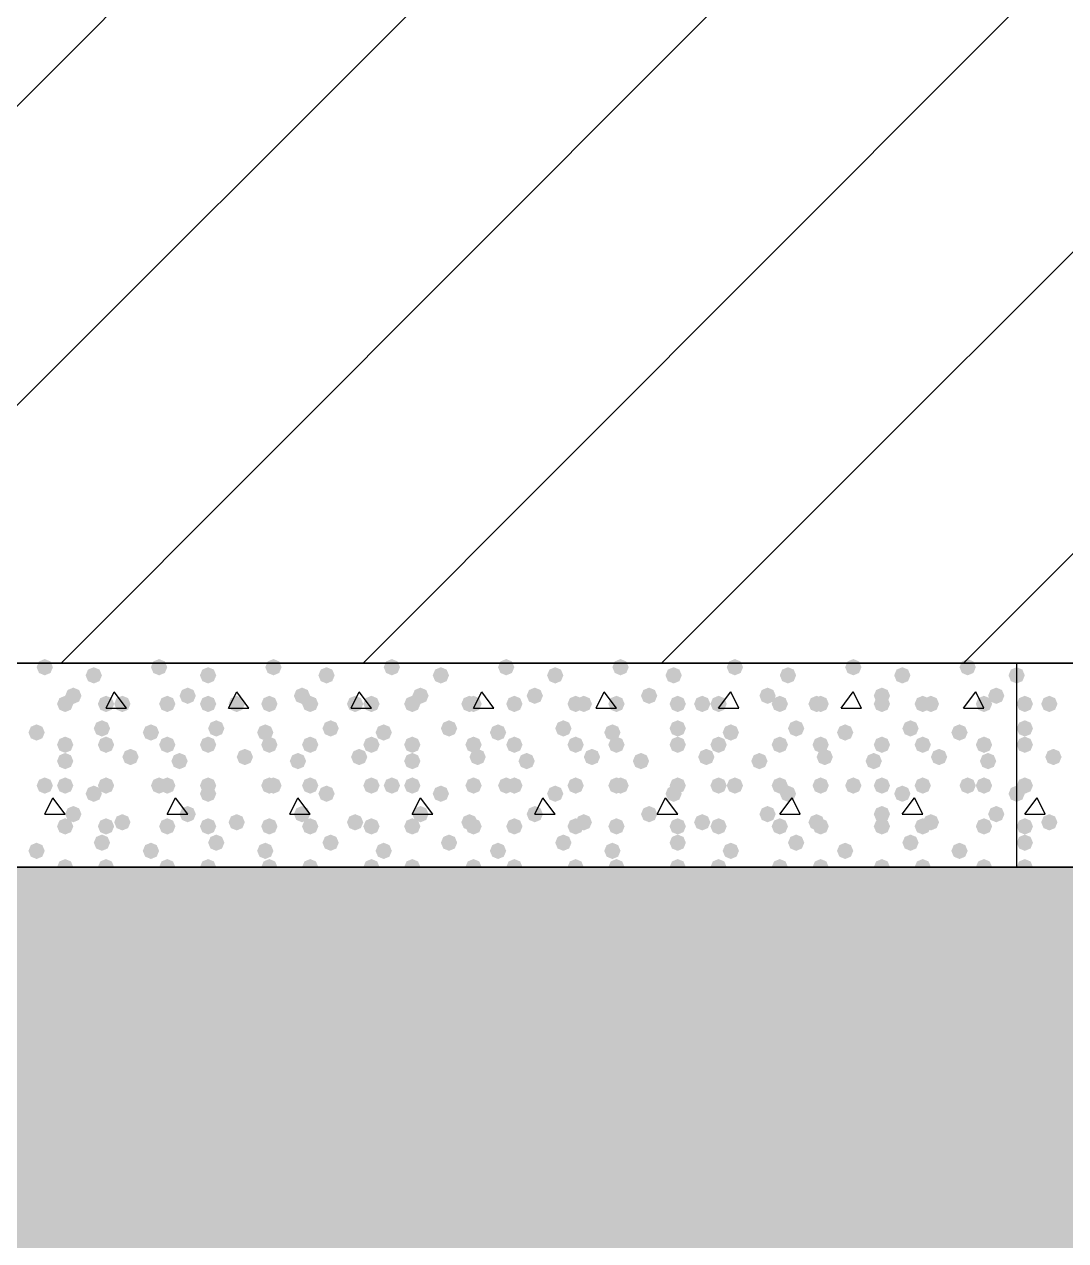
# Model space of a CAD drawing. Header units: millimetres. Extents: x 0 to 420, y 0 to 297.
# Drawn here: x 119.97 to 130.77, y 138.75 to 151.36 of the extents above; entities that cross this region are included whole.
import ezdxf

# ---------------------------------------------------------------- set-up
doc = ezdxf.new("R2010")
doc.units = ezdxf.units.MM
doc.layers.get('0').update_dxf_attribs({"linetype": 'CONTINUOUS'})

msp = doc.modelspace()

# ---------------------------------------------------------------- hatches: boundary and pattern name
at = {"true_color": 0x000008}
for points in [[(120.269, 144.695333), (120.244129, 144.635537), (120.184333, 144.610667), (120.124538, 144.635537), (120.099667, 144.695333), (120.124537, 144.755129), (120.184333, 144.78), (120.244129, 144.755129)], [(121.454333, 144.695333), (121.429462, 144.635537), (121.369667, 144.610667), (121.309871, 144.635537), (121.285, 144.695333), (121.309871, 144.755129), (121.369667, 144.78), (121.429462, 144.755129)], [(122.639667, 144.695333), (122.614796, 144.635537), (122.555, 144.610667), (122.495204, 144.635537), (122.470333, 144.695333), (122.495204, 144.755129), (122.555, 144.78), (122.614796, 144.755129)], [(123.867333, 144.695333), (123.842463, 144.635537), (123.782667, 144.610667), (123.722871, 144.635537), (123.698, 144.695333), (123.722871, 144.755129), (123.782667, 144.78), (123.842462, 144.755129)], [(125.052667, 144.695333), (125.027796, 144.635537), (124.968, 144.610667), (124.908204, 144.635537), (124.883333, 144.695333), (124.908204, 144.755129), (124.968, 144.78), (125.027796, 144.755129)], [(126.238, 144.695333), (126.213129, 144.635537), (126.153333, 144.610667), (126.093538, 144.635537), (126.068667, 144.695333), (126.093537, 144.755129), (126.153333, 144.78), (126.213129, 144.755129)], [(127.423333, 144.695333), (127.398463, 144.635537), (127.338667, 144.610667), (127.278871, 144.635537), (127.254, 144.695333), (127.278871, 144.755129), (127.338667, 144.78), (127.398462, 144.755129)], [(128.651, 144.695333), (128.626129, 144.635537), (128.566333, 144.610667), (128.506537, 144.635537), (128.481667, 144.695333), (128.506537, 144.755129), (128.566333, 144.78), (128.626129, 144.755129)], [(129.836333, 144.695333), (129.811463, 144.635537), (129.751667, 144.610667), (129.691871, 144.635537), (129.667, 144.695333), (129.691871, 144.755129), (129.751667, 144.78), (129.811462, 144.755129)], [(120.777, 144.610667), (120.752129, 144.550871), (120.692333, 144.526), (120.632538, 144.550871), (120.607667, 144.610667), (120.632537, 144.670462), (120.692333, 144.695333), (120.752129, 144.670463)], [(121.962333, 144.610667), (121.937463, 144.550871), (121.877667, 144.526), (121.817871, 144.550871), (121.793, 144.610667), (121.817871, 144.670462), (121.877667, 144.695333), (121.937462, 144.670463)], [(123.19, 144.610667), (123.165129, 144.550871), (123.105333, 144.526), (123.045538, 144.550871), (123.020667, 144.610667), (123.045537, 144.670462), (123.105333, 144.695333), (123.165129, 144.670463)], [(124.375333, 144.610667), (124.350463, 144.550871), (124.290667, 144.526), (124.230871, 144.550871), (124.206, 144.610667), (124.230871, 144.670462), (124.290667, 144.695333), (124.350462, 144.670463)], [(125.560667, 144.610667), (125.535796, 144.550871), (125.476, 144.526), (125.416204, 144.550871), (125.391333, 144.610667), (125.416204, 144.670462), (125.476, 144.695333), (125.535796, 144.670463)], [(126.788333, 144.610667), (126.763463, 144.550871), (126.703667, 144.526), (126.643871, 144.550871), (126.619, 144.610667), (126.643871, 144.670462), (126.703667, 144.695333), (126.763462, 144.670463)], [(127.973667, 144.610667), (127.948796, 144.550871), (127.889, 144.526), (127.829204, 144.550871), (127.804333, 144.610667), (127.829204, 144.670462), (127.889, 144.695333), (127.948796, 144.670463)], [(129.159, 144.610667), (129.134129, 144.550871), (129.074333, 144.526), (129.014538, 144.550871), (128.989667, 144.610667), (129.014537, 144.670462), (129.074333, 144.695333), (129.134129, 144.670463)], [(120.565333, 144.399), (120.540463, 144.339204), (120.480667, 144.314333), (120.420871, 144.339204), (120.396, 144.399), (120.420871, 144.458796), (120.480667, 144.483667), (120.540462, 144.458796)], [(121.750667, 144.399), (121.725796, 144.339204), (121.666, 144.314333), (121.606204, 144.339204), (121.581333, 144.399), (121.606204, 144.458796), (121.666, 144.483667), (121.725796, 144.458796)], [(122.936, 144.399), (122.911129, 144.339204), (122.851333, 144.314333), (122.791537, 144.339204), (122.766667, 144.399), (122.791537, 144.458796), (122.851333, 144.483667), (122.911129, 144.458796)], [(124.163667, 144.399), (124.138796, 144.339204), (124.079, 144.314333), (124.019204, 144.339204), (123.994333, 144.399), (124.019204, 144.458796), (124.079, 144.483667), (124.138796, 144.458796)], [(125.349, 144.399), (125.324129, 144.339204), (125.264333, 144.314333), (125.204538, 144.339204), (125.179667, 144.399), (125.204537, 144.458796), (125.264333, 144.483667), (125.324129, 144.458796)], [(126.534333, 144.399), (126.509462, 144.339204), (126.449667, 144.314333), (126.389871, 144.339204), (126.365, 144.399), (126.389871, 144.458796), (126.449667, 144.483667), (126.509462, 144.458796)], [(127.762, 144.399), (127.737129, 144.339204), (127.677333, 144.314333), (127.617538, 144.339204), (127.592667, 144.399), (127.617537, 144.458796), (127.677333, 144.483667), (127.737129, 144.458796)], [(128.947333, 144.399), (128.922463, 144.339204), (128.862667, 144.314333), (128.802871, 144.339204), (128.778, 144.399), (128.802871, 144.458796), (128.862667, 144.483667), (128.922462, 144.458796)], [(130.132667, 144.399), (130.107796, 144.339204), (130.048, 144.314333), (129.988204, 144.339204), (129.963333, 144.399), (129.988204, 144.458796), (130.048, 144.483667), (130.107796, 144.458796)], [(120.480667, 144.314333), (120.455796, 144.254537), (120.396, 144.229667), (120.336204, 144.254537), (120.311333, 144.314333), (120.336204, 144.374129), (120.396, 144.399), (120.455796, 144.374129)], [(120.904, 144.314333), (120.879129, 144.254537), (120.819333, 144.229667), (120.759538, 144.254537), (120.734667, 144.314333), (120.759537, 144.374129), (120.819333, 144.399), (120.879129, 144.374129)], [(121.073333, 144.314333), (121.048463, 144.254537), (120.988667, 144.229667), (120.928871, 144.254537), (120.904, 144.314333), (120.928871, 144.374129), (120.988667, 144.399), (121.048462, 144.374129)], [(121.539, 144.314333), (121.514129, 144.254537), (121.454333, 144.229667), (121.394538, 144.254537), (121.369667, 144.314333), (121.394537, 144.374129), (121.454333, 144.399), (121.514129, 144.374129)], [(121.962333, 144.314333), (121.937463, 144.254537), (121.877667, 144.229667), (121.817871, 144.254537), (121.793, 144.314333), (121.817871, 144.374129), (121.877667, 144.399), (121.937462, 144.374129)], [(122.258667, 144.314333), (122.233796, 144.254537), (122.174, 144.229667), (122.114204, 144.254537), (122.089333, 144.314333), (122.114204, 144.374129), (122.174, 144.399), (122.233796, 144.374129)], [(122.597333, 144.314333), (122.572463, 144.254537), (122.512667, 144.229667), (122.452871, 144.254537), (122.428, 144.314333), (122.452871, 144.374129), (122.512667, 144.399), (122.572462, 144.374129)], [(123.020667, 144.314333), (122.995796, 144.254537), (122.936, 144.229667), (122.876204, 144.254537), (122.851333, 144.314333), (122.876204, 144.374129), (122.936, 144.399), (122.995796, 144.374129)], [(123.486333, 144.314333), (123.461463, 144.254537), (123.401667, 144.229667), (123.341871, 144.254537), (123.317, 144.314333), (123.341871, 144.374129), (123.401667, 144.399), (123.461462, 144.374129)], [(123.655667, 144.314333), (123.630796, 144.254537), (123.571, 144.229667), (123.511204, 144.254537), (123.486333, 144.314333), (123.511204, 144.374129), (123.571, 144.399), (123.630796, 144.374129)], [(124.079, 144.314333), (124.054129, 144.254537), (123.994333, 144.229667), (123.934538, 144.254537), (123.909667, 144.314333), (123.934537, 144.374129), (123.994333, 144.399), (124.054129, 144.374129)], [(124.671667, 144.314333), (124.646796, 144.254537), (124.587, 144.229667), (124.527204, 144.254537), (124.502333, 144.314333), (124.527204, 144.374129), (124.587, 144.399), (124.646796, 144.374129)], [(124.714, 144.314333), (124.689129, 144.254537), (124.629333, 144.229667), (124.569538, 144.254537), (124.544667, 144.314333), (124.569537, 144.374129), (124.629333, 144.399), (124.689129, 144.374129)], [(125.137333, 144.314333), (125.112463, 144.254537), (125.052667, 144.229667), (124.992871, 144.254537), (124.968, 144.314333), (124.992871, 144.374129), (125.052667, 144.399), (125.112462, 144.374129)], [(125.772333, 144.314333), (125.747463, 144.254537), (125.687667, 144.229667), (125.627871, 144.254537), (125.603, 144.314333), (125.627871, 144.374129), (125.687667, 144.399), (125.747462, 144.374129)], [(125.857, 144.314333), (125.832129, 144.254537), (125.772333, 144.229667), (125.712538, 144.254537), (125.687667, 144.314333), (125.712537, 144.374129), (125.772333, 144.399), (125.832129, 144.374129)], [(126.195667, 144.314333), (126.170796, 144.254537), (126.111, 144.229667), (126.051204, 144.254537), (126.026333, 144.314333), (126.051204, 144.374129), (126.111, 144.399), (126.170796, 144.374129)], [(126.830667, 144.314333), (126.805796, 144.254537), (126.746, 144.229667), (126.686204, 144.254537), (126.661333, 144.314333), (126.686204, 144.374129), (126.746, 144.399), (126.805796, 144.374129)], [(127.084667, 144.314333), (127.059796, 144.254537), (127, 144.229667), (126.940204, 144.254537), (126.915333, 144.314333), (126.940204, 144.374129), (127, 144.399), (127.059796, 144.374129)], [(127.254, 144.314333), (127.229129, 144.254537), (127.169333, 144.229667), (127.109538, 144.254537), (127.084667, 144.314333), (127.109537, 144.374129), (127.169333, 144.399), (127.229129, 144.374129)], [(127.889, 144.314333), (127.864129, 144.254537), (127.804333, 144.229667), (127.744538, 144.254537), (127.719667, 144.314333), (127.744537, 144.374129), (127.804333, 144.399), (127.864129, 144.374129)], [(128.27, 144.314333), (128.245129, 144.254537), (128.185333, 144.229667), (128.125538, 144.254537), (128.100667, 144.314333), (128.125537, 144.374129), (128.185333, 144.399), (128.245129, 144.374129)], [(128.312333, 144.314333), (128.287463, 144.254537), (128.227667, 144.229667), (128.167871, 144.254537), (128.143, 144.314333), (128.167871, 144.374129), (128.227667, 144.399), (128.287462, 144.374129)], [(128.947333, 144.314333), (128.922463, 144.254537), (128.862667, 144.229667), (128.802871, 144.254537), (128.778, 144.314333), (128.802871, 144.374129), (128.862667, 144.399), (128.922462, 144.374129)], [(129.370667, 144.314333), (129.345796, 144.254537), (129.286, 144.229667), (129.226204, 144.254537), (129.201333, 144.314333), (129.226204, 144.374129), (129.286, 144.399), (129.345796, 144.374129)], [(129.455333, 144.314333), (129.430463, 144.254537), (129.370667, 144.229667), (129.310871, 144.254537), (129.286, 144.314333), (129.310871, 144.374129), (129.370667, 144.399), (129.430462, 144.374129)], [(130.005667, 144.314333), (129.980796, 144.254537), (129.921, 144.229667), (129.861204, 144.254537), (129.836333, 144.314333), (129.861204, 144.374129), (129.921, 144.399), (129.980796, 144.374129)], [(120.184333, 144.018), (120.159462, 143.958204), (120.099667, 143.933333), (120.039871, 143.958204), (120.015, 144.018), (120.039871, 144.077796), (120.099667, 144.102667), (120.159462, 144.077796)], [(120.861667, 144.060333), (120.836796, 144.000537), (120.777, 143.975667), (120.717204, 144.000537), (120.692333, 144.060333), (120.717204, 144.120129), (120.777, 144.145), (120.836796, 144.120129)], [(121.369667, 144.018), (121.344796, 143.958204), (121.285, 143.933333), (121.225204, 143.958204), (121.200333, 144.018), (121.225204, 144.077796), (121.285, 144.102667), (121.344796, 144.077796)], [(122.047, 144.060333), (122.022129, 144.000537), (121.962333, 143.975667), (121.902538, 144.000537), (121.877667, 144.060333), (121.902537, 144.120129), (121.962333, 144.145), (122.022129, 144.120129)], [(122.555, 144.018), (122.530129, 143.958204), (122.470333, 143.933333), (122.410538, 143.958204), (122.385667, 144.018), (122.410537, 144.077796), (122.470333, 144.102667), (122.530129, 144.077796)], [(123.232333, 144.060333), (123.207463, 144.000537), (123.147667, 143.975667), (123.087871, 144.000537), (123.063, 144.060333), (123.087871, 144.120129), (123.147667, 144.145), (123.207462, 144.120129)], [(123.782667, 144.018), (123.757796, 143.958204), (123.698, 143.933333), (123.638204, 143.958204), (123.613333, 144.018), (123.638204, 144.077796), (123.698, 144.102667), (123.757796, 144.077796)], [(124.46, 144.060333), (124.435129, 144.000537), (124.375333, 143.975667), (124.315538, 144.000537), (124.290667, 144.060333), (124.315537, 144.120129), (124.375333, 144.145), (124.435129, 144.120129)], [(124.968, 144.018), (124.943129, 143.958204), (124.883333, 143.933333), (124.823537, 143.958204), (124.798667, 144.018), (124.823537, 144.077796), (124.883333, 144.102667), (124.943129, 144.077796)], [(125.645333, 144.060333), (125.620463, 144.000537), (125.560667, 143.975667), (125.500871, 144.000537), (125.476, 144.060333), (125.500871, 144.120129), (125.560667, 144.145), (125.620462, 144.120129)], [(126.153333, 144.018), (126.128463, 143.958204), (126.068667, 143.933333), (126.008871, 143.958204), (125.984, 144.018), (126.008871, 144.077796), (126.068667, 144.102667), (126.128462, 144.077796)], [(126.830667, 144.060333), (126.805796, 144.000537), (126.746, 143.975667), (126.686204, 144.000537), (126.661333, 144.060333), (126.686204, 144.120129), (126.746, 144.145), (126.805796, 144.120129)], [(127.381, 144.018), (127.356129, 143.958204), (127.296333, 143.933333), (127.236537, 143.958204), (127.211667, 144.018), (127.236537, 144.077796), (127.296333, 144.102667), (127.356129, 144.077796)], [(128.058333, 144.060333), (128.033463, 144.000537), (127.973667, 143.975667), (127.913871, 144.000537), (127.889, 144.060333), (127.913871, 144.120129), (127.973667, 144.145), (128.033462, 144.120129)], [(128.566333, 144.018), (128.541462, 143.958204), (128.481667, 143.933333), (128.421871, 143.958204), (128.397, 144.018), (128.421871, 144.077796), (128.481667, 144.102667), (128.541462, 144.077796)], [(129.243667, 144.060333), (129.218796, 144.000537), (129.159, 143.975667), (129.099204, 144.000537), (129.074333, 144.060333), (129.099204, 144.120129), (129.159, 144.145), (129.218796, 144.120129)], [(129.751667, 144.018), (129.726796, 143.958204), (129.667, 143.933333), (129.607204, 143.958204), (129.582333, 144.018), (129.607204, 144.077796), (129.667, 144.102667), (129.726796, 144.077796)], [(120.480667, 143.891), (120.455796, 143.831204), (120.396, 143.806333), (120.336204, 143.831204), (120.311333, 143.891), (120.336204, 143.950796), (120.396, 143.975667), (120.455796, 143.950796)], [(120.904, 143.891), (120.879129, 143.831204), (120.819333, 143.806333), (120.759538, 143.831204), (120.734667, 143.891), (120.759537, 143.950796), (120.819333, 143.975667), (120.879129, 143.950796)], [(121.539, 143.891), (121.514129, 143.831204), (121.454333, 143.806333), (121.394538, 143.831204), (121.369667, 143.891), (121.394537, 143.950796), (121.454333, 143.975667), (121.514129, 143.950796)], [(121.962333, 143.891), (121.937463, 143.831204), (121.877667, 143.806333), (121.817871, 143.831204), (121.793, 143.891), (121.817871, 143.950796), (121.877667, 143.975667), (121.937462, 143.950796)], [(122.597333, 143.891), (122.572463, 143.831204), (122.512667, 143.806333), (122.452871, 143.831204), (122.428, 143.891), (122.452871, 143.950796), (122.512667, 143.975667), (122.572462, 143.950796)], [(123.020667, 143.891), (122.995796, 143.831204), (122.936, 143.806333), (122.876204, 143.831204), (122.851333, 143.891), (122.876204, 143.950796), (122.936, 143.975667), (122.995796, 143.950796)], [(123.655667, 143.891), (123.630796, 143.831204), (123.571, 143.806333), (123.511204, 143.831204), (123.486333, 143.891), (123.511204, 143.950796), (123.571, 143.975667), (123.630796, 143.950796)], [(124.079, 143.891), (124.054129, 143.831204), (123.994333, 143.806333), (123.934538, 143.831204), (123.909667, 143.891), (123.934537, 143.950796), (123.994333, 143.975667), (124.054129, 143.950796)], [(124.714, 143.891), (124.689129, 143.831204), (124.629333, 143.806333), (124.569538, 143.831204), (124.544667, 143.891), (124.569537, 143.950796), (124.629333, 143.975667), (124.689129, 143.950796)], [(125.137333, 143.891), (125.112463, 143.831204), (125.052667, 143.806333), (124.992871, 143.831204), (124.968, 143.891), (124.992871, 143.950796), (125.052667, 143.975667), (125.112462, 143.950796)], [(125.772333, 143.891), (125.747463, 143.831204), (125.687667, 143.806333), (125.627871, 143.831204), (125.603, 143.891), (125.627871, 143.950796), (125.687667, 143.975667), (125.747462, 143.950796)], [(126.195667, 143.891), (126.170796, 143.831204), (126.111, 143.806333), (126.051204, 143.831204), (126.026333, 143.891), (126.051204, 143.950796), (126.111, 143.975667), (126.170796, 143.950796)], [(126.830667, 143.891), (126.805796, 143.831204), (126.746, 143.806333), (126.686204, 143.831204), (126.661333, 143.891), (126.686204, 143.950796), (126.746, 143.975667), (126.805796, 143.950796)], [(127.254, 143.891), (127.229129, 143.831204), (127.169333, 143.806333), (127.109538, 143.831204), (127.084667, 143.891), (127.109537, 143.950796), (127.169333, 143.975667), (127.229129, 143.950796)], [(127.889, 143.891), (127.864129, 143.831204), (127.804333, 143.806333), (127.744538, 143.831204), (127.719667, 143.891), (127.744537, 143.950796), (127.804333, 143.975667), (127.864129, 143.950796)], [(128.312333, 143.891), (128.287463, 143.831204), (128.227667, 143.806333), (128.167871, 143.831204), (128.143, 143.891), (128.167871, 143.950796), (128.227667, 143.975667), (128.287462, 143.950796)], [(128.947333, 143.891), (128.922463, 143.831204), (128.862667, 143.806333), (128.802871, 143.831204), (128.778, 143.891), (128.802871, 143.950796), (128.862667, 143.975667), (128.922462, 143.950796)], [(129.370667, 143.891), (129.345796, 143.831204), (129.286, 143.806333), (129.226204, 143.831204), (129.201333, 143.891), (129.226204, 143.950796), (129.286, 143.975667), (129.345796, 143.950796)], [(130.005667, 143.891), (129.980796, 143.831204), (129.921, 143.806333), (129.861204, 143.831204), (129.836333, 143.891), (129.861204, 143.950796), (129.921, 143.975667), (129.980796, 143.950796)], [(121.158, 143.764), (121.133129, 143.704204), (121.073333, 143.679333), (121.013538, 143.704204), (120.988667, 143.764), (121.013537, 143.823796), (121.073333, 143.848667), (121.133129, 143.823796)], [(122.343333, 143.764), (122.318463, 143.704204), (122.258667, 143.679333), (122.198871, 143.704204), (122.174, 143.764), (122.198871, 143.823796), (122.258667, 143.848667), (122.318462, 143.823796)], [(123.528667, 143.764), (123.503796, 143.704204), (123.444, 143.679333), (123.384204, 143.704204), (123.359333, 143.764), (123.384204, 143.823796), (123.444, 143.848667), (123.503796, 143.823796)], [(124.756333, 143.764), (124.731462, 143.704204), (124.671667, 143.679333), (124.611871, 143.704204), (124.587, 143.764), (124.611871, 143.823796), (124.671667, 143.848667), (124.731462, 143.823796)], [(125.941667, 143.764), (125.916796, 143.704204), (125.857, 143.679333), (125.797204, 143.704204), (125.772333, 143.764), (125.797204, 143.823796), (125.857, 143.848667), (125.916796, 143.823796)], [(127.127, 143.764), (127.102129, 143.704204), (127.042333, 143.679333), (126.982538, 143.704204), (126.957667, 143.764), (126.982537, 143.823796), (127.042333, 143.848667), (127.102129, 143.823796)], [(128.354667, 143.764), (128.329796, 143.704204), (128.27, 143.679333), (128.210204, 143.704204), (128.185333, 143.764), (128.210204, 143.823796), (128.27, 143.848667), (128.329796, 143.823796)], [(129.54, 143.764), (129.515129, 143.704204), (129.455333, 143.679333), (129.395537, 143.704204), (129.370667, 143.764), (129.395537, 143.823796), (129.455333, 143.848667), (129.515129, 143.823796)], [(120.480667, 143.721667), (120.455796, 143.661871), (120.396, 143.637), (120.336204, 143.661871), (120.311333, 143.721667), (120.336204, 143.781462), (120.396, 143.806333), (120.455796, 143.781463)], [(121.666, 143.721667), (121.641129, 143.661871), (121.581333, 143.637), (121.521537, 143.661871), (121.496667, 143.721667), (121.521537, 143.781462), (121.581333, 143.806333), (121.641129, 143.781463)], [(122.893667, 143.721667), (122.868796, 143.661871), (122.809, 143.637), (122.749204, 143.661871), (122.724333, 143.721667), (122.749204, 143.781462), (122.809, 143.806333), (122.868796, 143.781463)], [(124.079, 143.721667), (124.054129, 143.661871), (123.994333, 143.637), (123.934538, 143.661871), (123.909667, 143.721667), (123.934537, 143.781462), (123.994333, 143.806333), (124.054129, 143.781463)], [(125.264333, 143.721667), (125.239462, 143.661871), (125.179667, 143.637), (125.119871, 143.661871), (125.095, 143.721667), (125.119871, 143.781462), (125.179667, 143.806333), (125.239462, 143.781463)], [(126.449667, 143.721667), (126.424796, 143.661871), (126.365, 143.637), (126.305204, 143.661871), (126.280333, 143.721667), (126.305204, 143.781462), (126.365, 143.806333), (126.424796, 143.781463)], [(127.677333, 143.721667), (127.652463, 143.661871), (127.592667, 143.637), (127.532871, 143.661871), (127.508, 143.721667), (127.532871, 143.781462), (127.592667, 143.806333), (127.652462, 143.781463)], [(128.862667, 143.721667), (128.837796, 143.661871), (128.778, 143.637), (128.718204, 143.661871), (128.693333, 143.721667), (128.718204, 143.781462), (128.778, 143.806333), (128.837796, 143.781463)], [(130.048, 143.721667), (130.023129, 143.661871), (129.963333, 143.637), (129.903538, 143.661871), (129.878667, 143.721667), (129.903537, 143.781462), (129.963333, 143.806333), (130.023129, 143.781463)], [(120.269, 143.467667), (120.244129, 143.407871), (120.184333, 143.383), (120.124538, 143.407871), (120.099667, 143.467667), (120.124537, 143.527462), (120.184333, 143.552333), (120.244129, 143.527463)], [(120.480667, 143.467667), (120.455796, 143.407871), (120.396, 143.383), (120.336204, 143.407871), (120.311333, 143.467667), (120.336204, 143.527462), (120.396, 143.552333), (120.455796, 143.527463)], [(120.777, 143.383), (120.752129, 143.323204), (120.692333, 143.298333), (120.632538, 143.323204), (120.607667, 143.383), (120.632537, 143.442796), (120.692333, 143.467667), (120.752129, 143.442796)], [(120.904, 143.467667), (120.879129, 143.407871), (120.819333, 143.383), (120.759538, 143.407871), (120.734667, 143.467667), (120.759537, 143.527462), (120.819333, 143.552333), (120.879129, 143.527463)], [(121.454333, 143.467667), (121.429462, 143.407871), (121.369667, 143.383), (121.309871, 143.407871), (121.285, 143.467667), (121.309871, 143.527462), (121.369667, 143.552333), (121.429462, 143.527463)], [(121.539, 143.467667), (121.514129, 143.407871), (121.454333, 143.383), (121.394538, 143.407871), (121.369667, 143.467667), (121.394537, 143.527462), (121.454333, 143.552333), (121.514129, 143.527463)], [(121.962333, 143.467667), (121.937463, 143.407871), (121.877667, 143.383), (121.817871, 143.407871), (121.793, 143.467667), (121.817871, 143.527462), (121.877667, 143.552333), (121.937462, 143.527463)], [(121.962333, 143.383), (121.937463, 143.323204), (121.877667, 143.298333), (121.817871, 143.323204), (121.793, 143.383), (121.817871, 143.442796), (121.877667, 143.467667), (121.937462, 143.442796)], [(122.597333, 143.467667), (122.572463, 143.407871), (122.512667, 143.383), (122.452871, 143.407871), (122.428, 143.467667), (122.452871, 143.527462), (122.512667, 143.552333), (122.572462, 143.527463)], [(122.639667, 143.467667), (122.614796, 143.407871), (122.555, 143.383), (122.495204, 143.407871), (122.470333, 143.467667), (122.495204, 143.527462), (122.555, 143.552333), (122.614796, 143.527463)], [(123.020667, 143.467667), (122.995796, 143.407871), (122.936, 143.383), (122.876204, 143.407871), (122.851333, 143.467667), (122.876204, 143.527462), (122.936, 143.552333), (122.995796, 143.527463)], [(123.19, 143.383), (123.165129, 143.323204), (123.105333, 143.298333), (123.045538, 143.323204), (123.020667, 143.383), (123.045537, 143.442796), (123.105333, 143.467667), (123.165129, 143.442796)], [(123.655667, 143.467667), (123.630796, 143.407871), (123.571, 143.383), (123.511204, 143.407871), (123.486333, 143.467667), (123.511204, 143.527462), (123.571, 143.552333), (123.630796, 143.527463)], [(123.867333, 143.467667), (123.842463, 143.407871), (123.782667, 143.383), (123.722871, 143.407871), (123.698, 143.467667), (123.722871, 143.527462), (123.782667, 143.552333), (123.842462, 143.527463)], [(124.079, 143.467667), (124.054129, 143.407871), (123.994333, 143.383), (123.934538, 143.407871), (123.909667, 143.467667), (123.934537, 143.527462), (123.994333, 143.552333), (124.054129, 143.527463)], [(124.375333, 143.383), (124.350463, 143.323204), (124.290667, 143.298333), (124.230871, 143.323204), (124.206, 143.383), (124.230871, 143.442796), (124.290667, 143.467667), (124.350462, 143.442796)], [(124.714, 143.467667), (124.689129, 143.407871), (124.629333, 143.383), (124.569538, 143.407871), (124.544667, 143.467667), (124.569537, 143.527462), (124.629333, 143.552333), (124.689129, 143.527463)], [(125.052667, 143.467667), (125.027796, 143.407871), (124.968, 143.383), (124.908204, 143.407871), (124.883333, 143.467667), (124.908204, 143.527462), (124.968, 143.552333), (125.027796, 143.527463)], [(125.137333, 143.467667), (125.112463, 143.407871), (125.052667, 143.383), (124.992871, 143.407871), (124.968, 143.467667), (124.992871, 143.527462), (125.052667, 143.552333), (125.112462, 143.527463)], [(125.560667, 143.383), (125.535796, 143.323204), (125.476, 143.298333), (125.416204, 143.323204), (125.391333, 143.383), (125.416204, 143.442796), (125.476, 143.467667), (125.535796, 143.442796)], [(125.772333, 143.467667), (125.747463, 143.407871), (125.687667, 143.383), (125.627871, 143.407871), (125.603, 143.467667), (125.627871, 143.527462), (125.687667, 143.552333), (125.747462, 143.527463)], [(126.195667, 143.467667), (126.170796, 143.407871), (126.111, 143.383), (126.051204, 143.407871), (126.026333, 143.467667), (126.051204, 143.527462), (126.111, 143.552333), (126.170796, 143.527463)], [(126.238, 143.467667), (126.213129, 143.407871), (126.153333, 143.383), (126.093538, 143.407871), (126.068667, 143.467667), (126.093537, 143.527462), (126.153333, 143.552333), (126.213129, 143.527463)], [(126.788333, 143.383), (126.763463, 143.323204), (126.703667, 143.298333), (126.643871, 143.323204), (126.619, 143.383), (126.643871, 143.442796), (126.703667, 143.467667), (126.763462, 143.442796)], [(126.830667, 143.467667), (126.805796, 143.407871), (126.746, 143.383), (126.686204, 143.407871), (126.661333, 143.467667), (126.686204, 143.527462), (126.746, 143.552333), (126.805796, 143.527463)], [(127.254, 143.467667), (127.229129, 143.407871), (127.169333, 143.383), (127.109538, 143.407871), (127.084667, 143.467667), (127.109537, 143.527462), (127.169333, 143.552333), (127.229129, 143.527463)], [(127.423333, 143.467667), (127.398463, 143.407871), (127.338667, 143.383), (127.278871, 143.407871), (127.254, 143.467667), (127.278871, 143.527462), (127.338667, 143.552333), (127.398462, 143.527463)], [(127.889, 143.467667), (127.864129, 143.407871), (127.804333, 143.383), (127.744538, 143.407871), (127.719667, 143.467667), (127.744537, 143.527462), (127.804333, 143.552333), (127.864129, 143.527463)], [(127.973667, 143.383), (127.948796, 143.323204), (127.889, 143.298333), (127.829204, 143.323204), (127.804333, 143.383), (127.829204, 143.442796), (127.889, 143.467667), (127.948796, 143.442796)], [(128.312333, 143.467667), (128.287463, 143.407871), (128.227667, 143.383), (128.167871, 143.407871), (128.143, 143.467667), (128.167871, 143.527462), (128.227667, 143.552333), (128.287462, 143.527463)], [(128.651, 143.467667), (128.626129, 143.407871), (128.566333, 143.383), (128.506537, 143.407871), (128.481667, 143.467667), (128.506537, 143.527462), (128.566333, 143.552333), (128.626129, 143.527463)], [(128.947333, 143.467667), (128.922463, 143.407871), (128.862667, 143.383), (128.802871, 143.407871), (128.778, 143.467667), (128.802871, 143.527462), (128.862667, 143.552333), (128.922462, 143.527463)], [(129.159, 143.383), (129.134129, 143.323204), (129.074333, 143.298333), (129.014538, 143.323204), (128.989667, 143.383), (129.014537, 143.442796), (129.074333, 143.467667), (129.134129, 143.442796)], [(129.370667, 143.467667), (129.345796, 143.407871), (129.286, 143.383), (129.226204, 143.407871), (129.201333, 143.467667), (129.226204, 143.527462), (129.286, 143.552333), (129.345796, 143.527463)], [(129.836333, 143.467667), (129.811463, 143.407871), (129.751667, 143.383), (129.691871, 143.407871), (129.667, 143.467667), (129.691871, 143.527462), (129.751667, 143.552333), (129.811462, 143.527463)], [(130.005667, 143.467667), (129.980796, 143.407871), (129.921, 143.383), (129.861204, 143.407871), (129.836333, 143.467667), (129.861204, 143.527462), (129.921, 143.552333), (129.980796, 143.527463)], [(120.565333, 143.171333), (120.540463, 143.111537), (120.480667, 143.086667), (120.420871, 143.111537), (120.396, 143.171333), (120.420871, 143.231129), (120.480667, 143.256), (120.540462, 143.231129)], [(121.750667, 143.171333), (121.725796, 143.111537), (121.666, 143.086667), (121.606204, 143.111537), (121.581333, 143.171333), (121.606204, 143.231129), (121.666, 143.256), (121.725796, 143.231129)], [(122.936, 143.171333), (122.911129, 143.111537), (122.851333, 143.086667), (122.791537, 143.111537), (122.766667, 143.171333), (122.791537, 143.231129), (122.851333, 143.256), (122.911129, 143.231129)], [(124.163667, 143.171333), (124.138796, 143.111537), (124.079, 143.086667), (124.019204, 143.111537), (123.994333, 143.171333), (124.019204, 143.231129), (124.079, 143.256), (124.138796, 143.231129)], [(125.349, 143.171333), (125.324129, 143.111537), (125.264333, 143.086667), (125.204538, 143.111537), (125.179667, 143.171333), (125.204537, 143.231129), (125.264333, 143.256), (125.324129, 143.231129)], [(126.534333, 143.171333), (126.509462, 143.111537), (126.449667, 143.086667), (126.389871, 143.111537), (126.365, 143.171333), (126.389871, 143.231129), (126.449667, 143.256), (126.509462, 143.231129)], [(127.762, 143.171333), (127.737129, 143.111537), (127.677333, 143.086667), (127.617538, 143.111537), (127.592667, 143.171333), (127.617537, 143.231129), (127.677333, 143.256), (127.737129, 143.231129)], [(128.947333, 143.171333), (128.922463, 143.111537), (128.862667, 143.086667), (128.802871, 143.111537), (128.778, 143.171333), (128.802871, 143.231129), (128.862667, 143.256), (128.922462, 143.231129)], [(130.132667, 143.171333), (130.107796, 143.111537), (130.048, 143.086667), (129.988204, 143.111537), (129.963333, 143.171333), (129.988204, 143.231129), (130.048, 143.256), (130.107796, 143.231129)], [(120.480667, 143.044333), (120.455796, 142.984537), (120.396, 142.959667), (120.336204, 142.984537), (120.311333, 143.044333), (120.336204, 143.104129), (120.396, 143.129), (120.455796, 143.104129)], [(120.904, 143.044333), (120.879129, 142.984537), (120.819333, 142.959667), (120.759538, 142.984537), (120.734667, 143.044333), (120.759537, 143.104129), (120.819333, 143.129), (120.879129, 143.104129)], [(121.073333, 143.086667), (121.048463, 143.026871), (120.988667, 143.002), (120.928871, 143.026871), (120.904, 143.086667), (120.928871, 143.146462), (120.988667, 143.171333), (121.048462, 143.146463)], [(121.539, 143.044333), (121.514129, 142.984537), (121.454333, 142.959667), (121.394538, 142.984537), (121.369667, 143.044333), (121.394537, 143.104129), (121.454333, 143.129), (121.514129, 143.104129)], [(121.962333, 143.044333), (121.937463, 142.984537), (121.877667, 142.959667), (121.817871, 142.984537), (121.793, 143.044333), (121.817871, 143.104129), (121.877667, 143.129), (121.937462, 143.104129)], [(122.258667, 143.086667), (122.233796, 143.026871), (122.174, 143.002), (122.114204, 143.026871), (122.089333, 143.086667), (122.114204, 143.146462), (122.174, 143.171333), (122.233796, 143.146463)], [(122.597333, 143.044333), (122.572463, 142.984537), (122.512667, 142.959667), (122.452871, 142.984537), (122.428, 143.044333), (122.452871, 143.104129), (122.512667, 143.129), (122.572462, 143.104129)], [(123.020667, 143.044333), (122.995796, 142.984537), (122.936, 142.959667), (122.876204, 142.984537), (122.851333, 143.044333), (122.876204, 143.104129), (122.936, 143.129), (122.995796, 143.104129)], [(123.486333, 143.086667), (123.461463, 143.026871), (123.401667, 143.002), (123.341871, 143.026871), (123.317, 143.086667), (123.341871, 143.146462), (123.401667, 143.171333), (123.461462, 143.146463)], [(123.655667, 143.044333), (123.630796, 142.984537), (123.571, 142.959667), (123.511204, 142.984537), (123.486333, 143.044333), (123.511204, 143.104129), (123.571, 143.129), (123.630796, 143.104129)], [(124.079, 143.044333), (124.054129, 142.984537), (123.994333, 142.959667), (123.934538, 142.984537), (123.909667, 143.044333), (123.934537, 143.104129), (123.994333, 143.129), (124.054129, 143.104129)], [(124.671667, 143.086667), (124.646796, 143.026871), (124.587, 143.002), (124.527204, 143.026871), (124.502333, 143.086667), (124.527204, 143.146462), (124.587, 143.171333), (124.646796, 143.146463)], [(124.714, 143.044333), (124.689129, 142.984537), (124.629333, 142.959667), (124.569538, 142.984537), (124.544667, 143.044333), (124.569537, 143.104129), (124.629333, 143.129), (124.689129, 143.104129)], [(125.137333, 143.044333), (125.112463, 142.984537), (125.052667, 142.959667), (124.992871, 142.984537), (124.968, 143.044333), (124.992871, 143.104129), (125.052667, 143.129), (125.112462, 143.104129)], [(125.772333, 143.044333), (125.747463, 142.984537), (125.687667, 142.959667), (125.627871, 142.984537), (125.603, 143.044333), (125.627871, 143.104129), (125.687667, 143.129), (125.747462, 143.104129)], [(125.857, 143.086667), (125.832129, 143.026871), (125.772333, 143.002), (125.712538, 143.026871), (125.687667, 143.086667), (125.712537, 143.146462), (125.772333, 143.171333), (125.832129, 143.146463)], [(126.195667, 143.044333), (126.170796, 142.984537), (126.111, 142.959667), (126.051204, 142.984537), (126.026333, 143.044333), (126.051204, 143.104129), (126.111, 143.129), (126.170796, 143.104129)], [(126.830667, 143.044333), (126.805796, 142.984537), (126.746, 142.959667), (126.686204, 142.984537), (126.661333, 143.044333), (126.686204, 143.104129), (126.746, 143.129), (126.805796, 143.104129)], [(127.084667, 143.086667), (127.059796, 143.026871), (127, 143.002), (126.940204, 143.026871), (126.915333, 143.086667), (126.940204, 143.146462), (127, 143.171333), (127.059796, 143.146463)], [(127.254, 143.044333), (127.229129, 142.984537), (127.169333, 142.959667), (127.109538, 142.984537), (127.084667, 143.044333), (127.109537, 143.104129), (127.169333, 143.129), (127.229129, 143.104129)], [(127.889, 143.044333), (127.864129, 142.984537), (127.804333, 142.959667), (127.744538, 142.984537), (127.719667, 143.044333), (127.744537, 143.104129), (127.804333, 143.129), (127.864129, 143.104129)], [(128.27, 143.086667), (128.245129, 143.026871), (128.185333, 143.002), (128.125538, 143.026871), (128.100667, 143.086667), (128.125537, 143.146462), (128.185333, 143.171333), (128.245129, 143.146463)], [(128.312333, 143.044333), (128.287463, 142.984537), (128.227667, 142.959667), (128.167871, 142.984537), (128.143, 143.044333), (128.167871, 143.104129), (128.227667, 143.129), (128.287462, 143.104129)], [(128.947333, 143.044333), (128.922463, 142.984537), (128.862667, 142.959667), (128.802871, 142.984537), (128.778, 143.044333), (128.802871, 143.104129), (128.862667, 143.129), (128.922462, 143.104129)], [(129.370667, 143.044333), (129.345796, 142.984537), (129.286, 142.959667), (129.226204, 142.984537), (129.201333, 143.044333), (129.226204, 143.104129), (129.286, 143.129), (129.345796, 143.104129)], [(129.455333, 143.086667), (129.430463, 143.026871), (129.370667, 143.002), (129.310871, 143.026871), (129.286, 143.086667), (129.310871, 143.146462), (129.370667, 143.171333), (129.430462, 143.146463)], [(130.005667, 143.044333), (129.980796, 142.984537), (129.921, 142.959667), (129.861204, 142.984537), (129.836333, 143.044333), (129.861204, 143.104129), (129.921, 143.129), (129.980796, 143.104129)], [(120.861667, 142.875), (120.836796, 142.815204), (120.777, 142.790333), (120.717204, 142.815204), (120.692333, 142.875), (120.717204, 142.934796), (120.777, 142.959667), (120.836796, 142.934796)], [(122.047, 142.875), (122.022129, 142.815204), (121.962333, 142.790333), (121.902538, 142.815204), (121.877667, 142.875), (121.902537, 142.934796), (121.962333, 142.959667), (122.022129, 142.934796)], [(123.232333, 142.875), (123.207463, 142.815204), (123.147667, 142.790333), (123.087871, 142.815204), (123.063, 142.875), (123.087871, 142.934796), (123.147667, 142.959667), (123.207462, 142.934796)], [(124.46, 142.875), (124.435129, 142.815204), (124.375333, 142.790333), (124.315538, 142.815204), (124.290667, 142.875), (124.315537, 142.934796), (124.375333, 142.959667), (124.435129, 142.934796)], [(125.645333, 142.875), (125.620463, 142.815204), (125.560667, 142.790333), (125.500871, 142.815204), (125.476, 142.875), (125.500871, 142.934796), (125.560667, 142.959667), (125.620462, 142.934796)], [(126.830667, 142.875), (126.805796, 142.815204), (126.746, 142.790333), (126.686204, 142.815204), (126.661333, 142.875), (126.686204, 142.934796), (126.746, 142.959667), (126.805796, 142.934796)], [(128.058333, 142.875), (128.033463, 142.815204), (127.973667, 142.790333), (127.913871, 142.815204), (127.889, 142.875), (127.913871, 142.934796), (127.973667, 142.959667), (128.033462, 142.934796)], [(129.243667, 142.875), (129.218796, 142.815204), (129.159, 142.790333), (129.099204, 142.815204), (129.074333, 142.875), (129.099204, 142.934796), (129.159, 142.959667), (129.218796, 142.934796)], [(120.184333, 142.790333), (120.159462, 142.730537), (120.099667, 142.705667), (120.039871, 142.730537), (120.015, 142.790333), (120.039871, 142.850129), (120.099667, 142.875), (120.159462, 142.850129)], [(121.369667, 142.790333), (121.344796, 142.730537), (121.285, 142.705667), (121.225204, 142.730537), (121.200333, 142.790333), (121.225204, 142.850129), (121.285, 142.875), (121.344796, 142.850129)], [(122.555, 142.790333), (122.530129, 142.730537), (122.470333, 142.705667), (122.410538, 142.730537), (122.385667, 142.790333), (122.410537, 142.850129), (122.470333, 142.875), (122.530129, 142.850129)], [(123.782667, 142.790333), (123.757796, 142.730537), (123.698, 142.705667), (123.638204, 142.730537), (123.613333, 142.790333), (123.638204, 142.850129), (123.698, 142.875), (123.757796, 142.850129)], [(124.968, 142.790333), (124.943129, 142.730537), (124.883333, 142.705667), (124.823537, 142.730537), (124.798667, 142.790333), (124.823537, 142.850129), (124.883333, 142.875), (124.943129, 142.850129)], [(126.153333, 142.790333), (126.128463, 142.730537), (126.068667, 142.705667), (126.008871, 142.730537), (125.984, 142.790333), (126.008871, 142.850129), (126.068667, 142.875), (126.128462, 142.850129)], [(127.381, 142.790333), (127.356129, 142.730537), (127.296333, 142.705667), (127.236537, 142.730537), (127.211667, 142.790333), (127.236537, 142.850129), (127.296333, 142.875), (127.356129, 142.850129)], [(128.566333, 142.790333), (128.541462, 142.730537), (128.481667, 142.705667), (128.421871, 142.730537), (128.397, 142.790333), (128.421871, 142.850129), (128.481667, 142.875), (128.541462, 142.850129)], [(129.751667, 142.790333), (129.726796, 142.730537), (129.667, 142.705667), (129.607204, 142.730537), (129.582333, 142.790333), (129.607204, 142.850129), (129.667, 142.875), (129.726796, 142.850129)], [(120.480667, 142.621), (120.455796, 142.561204), (120.396, 142.536333), (120.336204, 142.561204), (120.311333, 142.621), (120.336204, 142.680796), (120.396, 142.705667), (120.455796, 142.680796)], [(120.904, 142.621), (120.879129, 142.561204), (120.819333, 142.536333), (120.759538, 142.561204), (120.734667, 142.621), (120.759537, 142.680796), (120.819333, 142.705667), (120.879129, 142.680796)], [(121.539, 142.621), (121.514129, 142.561204), (121.454333, 142.536333), (121.394538, 142.561204), (121.369667, 142.621), (121.394537, 142.680796), (121.454333, 142.705667), (121.514129, 142.680796)], [(121.962333, 142.621), (121.937463, 142.561204), (121.877667, 142.536333), (121.817871, 142.561204), (121.793, 142.621), (121.817871, 142.680796), (121.877667, 142.705667), (121.937462, 142.680796)], [(122.597333, 142.621), (122.572463, 142.561204), (122.512667, 142.536333), (122.452871, 142.561204), (122.428, 142.621), (122.452871, 142.680796), (122.512667, 142.705667), (122.572462, 142.680796)], [(123.020667, 142.621), (122.995796, 142.561204), (122.936, 142.536333), (122.876204, 142.561204), (122.851333, 142.621), (122.876204, 142.680796), (122.936, 142.705667), (122.995796, 142.680796)], [(123.655667, 142.621), (123.630796, 142.561204), (123.571, 142.536333), (123.511204, 142.561204), (123.486333, 142.621), (123.511204, 142.680796), (123.571, 142.705667), (123.630796, 142.680796)], [(124.079, 142.621), (124.054129, 142.561204), (123.994333, 142.536333), (123.934538, 142.561204), (123.909667, 142.621), (123.934537, 142.680796), (123.994333, 142.705667), (124.054129, 142.680796)], [(124.714, 142.621), (124.689129, 142.561204), (124.629333, 142.536333), (124.569538, 142.561204), (124.544667, 142.621), (124.569537, 142.680796), (124.629333, 142.705667), (124.689129, 142.680796)], [(125.137333, 142.621), (125.112463, 142.561204), (125.052667, 142.536333), (124.992871, 142.561204), (124.968, 142.621), (124.992871, 142.680796), (125.052667, 142.705667), (125.112462, 142.680796)], [(125.772333, 142.621), (125.747463, 142.561204), (125.687667, 142.536333), (125.627871, 142.561204), (125.603, 142.621), (125.627871, 142.680796), (125.687667, 142.705667), (125.747462, 142.680796)], [(126.195667, 142.621), (126.170796, 142.561204), (126.111, 142.536333), (126.051204, 142.561204), (126.026333, 142.621), (126.051204, 142.680796), (126.111, 142.705667), (126.170796, 142.680796)], [(126.830667, 142.621), (126.805796, 142.561204), (126.746, 142.536333), (126.686204, 142.561204), (126.661333, 142.621), (126.686204, 142.680796), (126.746, 142.705667), (126.805796, 142.680796)], [(127.254, 142.621), (127.229129, 142.561204), (127.169333, 142.536333), (127.109538, 142.561204), (127.084667, 142.621), (127.109537, 142.680796), (127.169333, 142.705667), (127.229129, 142.680796)], [(127.889, 142.621), (127.864129, 142.561204), (127.804333, 142.536333), (127.744538, 142.561204), (127.719667, 142.621), (127.744537, 142.680796), (127.804333, 142.705667), (127.864129, 142.680796)], [(128.312333, 142.621), (128.287463, 142.561204), (128.227667, 142.536333), (128.167871, 142.561204), (128.143, 142.621), (128.167871, 142.680796), (128.227667, 142.705667), (128.287462, 142.680796)], [(128.947333, 142.621), (128.922463, 142.561204), (128.862667, 142.536333), (128.802871, 142.561204), (128.778, 142.621), (128.802871, 142.680796), (128.862667, 142.705667), (128.922462, 142.680796)], [(129.370667, 142.621), (129.345796, 142.561204), (129.286, 142.536333), (129.226204, 142.561204), (129.201333, 142.621), (129.226204, 142.680796), (129.286, 142.705667), (129.345796, 142.680796)], [(130.005667, 142.621), (129.980796, 142.561204), (129.921, 142.536333), (129.861204, 142.561204), (129.836333, 142.621), (129.861204, 142.680796), (129.921, 142.705667), (129.980796, 142.680796)]]:
    msp.add_hatch(color=0, dxfattribs=at).paths.add_polyline_path(points, flags=0)
at = {"true_color": 0x000007}
for points in [[(130.344333, 144.610667), (130.319462, 144.550871), (130.259667, 144.526), (130.199871, 144.550871), (130.175, 144.610667), (130.199871, 144.670462), (130.259667, 144.695333), (130.319462, 144.670463)], [(130.429, 144.314333), (130.404129, 144.254537), (130.344333, 144.229667), (130.284538, 144.254537), (130.259667, 144.314333), (130.284537, 144.374129), (130.344333, 144.399), (130.404129, 144.374129)], [(130.683, 144.314333), (130.658129, 144.254537), (130.598333, 144.229667), (130.538537, 144.254537), (130.513667, 144.314333), (130.538537, 144.374129), (130.598333, 144.399), (130.658129, 144.374129)], [(130.429, 144.060333), (130.404129, 144.000537), (130.344333, 143.975667), (130.284538, 144.000537), (130.259667, 144.060333), (130.284537, 144.120129), (130.344333, 144.145), (130.404129, 144.120129)], [(130.429, 143.891), (130.404129, 143.831204), (130.344333, 143.806333), (130.284538, 143.831204), (130.259667, 143.891), (130.284537, 143.950796), (130.344333, 143.975667), (130.404129, 143.950796)], [(130.725333, 143.764), (130.700463, 143.704204), (130.640667, 143.679333), (130.580871, 143.704204), (130.556, 143.764), (130.580871, 143.823796), (130.640667, 143.848667), (130.700462, 143.823796)], [(130.344333, 143.383), (130.319462, 143.323204), (130.259667, 143.298333), (130.199871, 143.323204), (130.175, 143.383), (130.199871, 143.442796), (130.259667, 143.467667), (130.319462, 143.442796)], [(130.429, 143.467667), (130.404129, 143.407871), (130.344333, 143.383), (130.284538, 143.407871), (130.259667, 143.467667), (130.284537, 143.527462), (130.344333, 143.552333), (130.404129, 143.527463)], [(130.429, 143.044333), (130.404129, 142.984537), (130.344333, 142.959667), (130.284538, 142.984537), (130.259667, 143.044333), (130.284537, 143.104129), (130.344333, 143.129), (130.404129, 143.104129)], [(130.683, 143.086667), (130.658129, 143.026871), (130.598333, 143.002), (130.538537, 143.026871), (130.513667, 143.086667), (130.538537, 143.146462), (130.598333, 143.171333), (130.658129, 143.146463)], [(130.429, 142.875), (130.404129, 142.815204), (130.344333, 142.790333), (130.284538, 142.815204), (130.259667, 142.875), (130.284537, 142.934796), (130.344333, 142.959667), (130.404129, 142.934796)], [(130.429, 142.621), (130.404129, 142.561204), (130.344333, 142.536333), (130.284538, 142.561204), (130.259667, 142.621), (130.284537, 142.680796), (130.344333, 142.705667), (130.404129, 142.680796)]]:
    msp.add_hatch(color=0, dxfattribs=at).paths.add_polyline_path(points, flags=0)
at = {"true_color": 0x000008}
h = msp.add_hatch(color=0, dxfattribs=at)
h.paths.add_polyline_path([(193.844333, 142.621), (32.469667, 142.621), (193.844333, 123.571)], flags=0)
h.paths.add_polyline_path([(32.469667, 142.621), (193.844333, 123.571), (32.469667, 123.571)], flags=0)

# ---------------------------------------------------------------- linework, layer by layer
at = {"color": 0, "true_color": 0x000007}
for points in [[(31.369, 142.621), (31.369, 165.946667), (379.603, 165.946667), (379.603, 142.621), (217.17, 142.621), (217.17, 121.454333), (193.844333, 121.454333), (193.844333, 142.621)], [(31.369, 142.621), (31.369, 165.946667), (379.603, 165.946667), (379.603, 142.621), (217.17, 142.621), (217.17, 121.454333), (193.844333, 121.454333), (193.844333, 142.621)], [(130.259667, 144.737667), (130.259667, 142.621), (132.376333, 142.621), (132.376333, 144.737667)]]:
    msp.add_lwpolyline(points, close=True, dxfattribs=at)
at = {"color": 0, "true_color": 0x0000fd}
msp.add_lwpolyline([(215.053333, 144.737667), (377.486333, 144.737667), (377.486333, 163.83), (33.528, 163.83), (33.528, 144.737667), (195.961, 144.737667), (195.961, 123.571), (215.053333, 123.571)], close=True, dxfattribs=at)
at = {"color": 0, "true_color": 0x000003}
for points in [[(114.130668, 144.737666), (133.180668, 163.829999)], [(117.221001, 144.737666), (136.313334, 163.829999)], [(120.353668, 144.737666), (139.403668, 163.829999)], [(123.486335, 144.737666), (142.536334, 163.829999)], [(126.576668, 144.737666), (145.669001, 163.829999)], [(129.709334, 144.737666), (148.801668, 163.829999)]]:
    msp.add_lwpolyline(points, dxfattribs=at)
at = {"color": 0, "true_color": 0x000007}
for points in [[(130.259667, 144.737667), (111.209667, 144.737667)], [(130.344333, 143.171333), (130.471333, 143.340667)], [(130.556, 143.171333), (130.471333, 143.340667)], [(130.344333, 143.171333), (130.556, 143.171333)], [(111.209667, 142.621), (130.259667, 142.621)]]:
    msp.add_lwpolyline(points, dxfattribs=at)
at = {"color": 0, "true_color": 0x000008}
for points in [[(120.819333, 144.272), (120.904, 144.441333)], [(121.031, 144.272), (120.904, 144.441333)], [(122.089333, 144.272), (122.174, 144.441333)], [(122.301, 144.272), (122.174, 144.441333)], [(123.359333, 144.272), (123.444, 144.441333)], [(123.571, 144.272), (123.444, 144.441333)], [(124.629333, 144.272), (124.714, 144.441333)], [(124.841, 144.272), (124.714, 144.441333)], [(125.899333, 144.272), (125.984, 144.441333)], [(126.111, 144.272), (125.984, 144.441333)], [(127.169333, 144.272), (127.296333, 144.441333)], [(127.381, 144.272), (127.296333, 144.441333)], [(128.439333, 144.272), (128.566333, 144.441333)], [(128.651, 144.272), (128.566333, 144.441333)], [(129.709333, 144.272), (129.836333, 144.441333)], [(129.921, 144.272), (129.836333, 144.441333)], [(120.819333, 144.272), (121.031, 144.272)], [(122.089333, 144.272), (122.301, 144.272)], [(123.359333, 144.272), (123.571, 144.272)], [(124.629333, 144.272), (124.841, 144.272)], [(125.899333, 144.272), (126.111, 144.272)], [(127.169333, 144.272), (127.381, 144.272)], [(128.439333, 144.272), (128.651, 144.272)], [(129.709333, 144.272), (129.921, 144.272)], [(120.184333, 143.171333), (120.269, 143.340667)], [(120.396, 143.171333), (120.269, 143.340667)], [(121.454333, 143.171333), (121.539, 143.340667)], [(121.666, 143.171333), (121.539, 143.340667)], [(122.724333, 143.171333), (122.809, 143.340667)], [(122.936, 143.171333), (122.809, 143.340667)], [(123.994333, 143.171333), (124.079, 143.340667)], [(124.206, 143.171333), (124.079, 143.340667)], [(125.264333, 143.171333), (125.349, 143.340667)], [(125.476, 143.171333), (125.349, 143.340667)], [(126.534333, 143.171333), (126.619, 143.340667)], [(126.746, 143.171333), (126.619, 143.340667)], [(127.804333, 143.171333), (127.931333, 143.340667)], [(128.016, 143.171333), (127.931333, 143.340667)], [(129.074333, 143.171333), (129.201333, 143.340667)], [(129.286, 143.171333), (129.201333, 143.340667)], [(120.184333, 143.171333), (120.396, 143.171333)], [(121.454333, 143.171333), (121.666, 143.171333)], [(122.724333, 143.171333), (122.936, 143.171333)], [(123.994333, 143.171333), (124.206, 143.171333)], [(125.264333, 143.171333), (125.476, 143.171333)], [(126.534333, 143.171333), (126.746, 143.171333)], [(127.804333, 143.171333), (128.016, 143.171333)], [(129.074333, 143.171333), (129.286, 143.171333)]]:
    msp.add_lwpolyline(points, dxfattribs=at)
msp.add_lwpolyline([(193.844333, 142.621), (32.469667, 142.621), (193.844333, 123.571)], close=True, dxfattribs=at)

doc.saveas('drawing.dxf')
